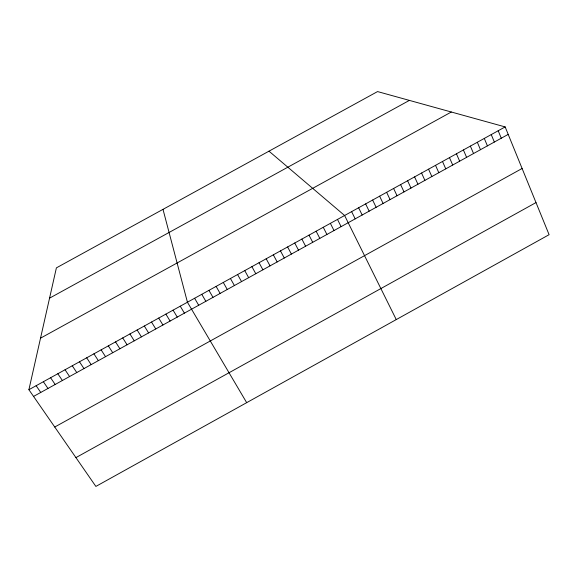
<?xml version="1.0" encoding="UTF-8"?>
<svg xmlns="http://www.w3.org/2000/svg" width="578" height="578" viewBox="0 0 578 578"><rect width="100%" height="100%" fill="white"/><g stroke="black" fill="none" stroke-linecap="round" stroke-linejoin="round"><path stroke-width="0.87" d="M28.9 389.702L56.391 267.867L377.557 91.577L505.15 126.914L549.1 234.69L95.876 486.423L28.9 389.702L505.15 126.914M75.928 457.61L536.001 202.575M33.553 396.421L508.199 134.392M54.744 427.026L522.1 168.487M40.525 338.173L451.317 112.009M49.556 298.161L409.39 100.391M268.987 151.169L344.611 215.5L396.262 319.583M36.132 385.714L40.763 392.44M43.372 381.718L47.967 388.459M50.597 377.73L55.177 384.486M57.829 373.742L62.381 380.505M65.054 369.761L69.577 376.531M72.272 365.773L76.773 372.557M79.489 361.792L83.969 368.591M86.707 357.811L91.158 364.617M93.918 353.83L98.347 360.65M101.128 349.849L105.536 356.684M108.339 345.875L112.717 352.717M115.542 341.894L119.899 348.751M122.746 337.92L127.073 344.791M129.942 333.954L134.248 340.832M137.138 329.98L141.422 336.873M144.334 326.014L148.589 332.914M151.523 322.04L155.757 328.954M158.712 318.073L162.924 325.002M165.893 314.114L170.084 321.05M173.075 310.148L177.244 317.098M180.257 306.188L184.396 313.146M246.683 402.664L187.431 302.229L162.996 209.352M194.605 298.27L198.695 305.256M201.78 294.31L205.847 301.311M208.947 290.358L212.986 297.367M216.114 286.406L220.131 293.422M223.274 282.454L227.27 289.484M230.434 278.502L234.401 285.539M237.594 274.55L241.539 281.602M244.747 270.605L248.663 277.671M251.9 266.66L255.794 273.734M259.045 262.715L262.918 269.803M266.191 258.771L270.042 265.873M273.336 254.826L277.158 261.942M280.474 250.888L284.275 258.012M287.613 246.951L291.391 254.082M294.744 243.013L298.501 250.158M301.882 239.075L305.61 246.235M309.006 235.145L312.712 242.312M316.137 231.214L319.815 238.389M323.261 227.284L326.917 234.473M330.378 223.354L334.012 230.557M337.494 219.423L341.107 226.641M351.619 211.627L355.181 218.867M358.627 207.762L362.168 215.009M365.636 203.897L369.147 211.158M372.637 200.039L376.126 207.307M379.63 196.173L383.098 203.456M386.631 192.315L390.071 199.605M393.618 188.457L397.043 195.761M400.612 184.599L404.008 191.91M407.598 180.741L410.972 188.067M414.585 176.89L417.937 184.223M421.572 173.032L424.895 180.379M428.551 169.181L431.853 176.543M435.523 165.337L438.81 172.706M442.502 161.486L445.761 168.863M449.474 157.635L452.704 165.026M456.439 153.791L459.655 161.197M463.404 149.948L466.598 157.361M470.369 146.104L473.541 153.531M477.334 142.267L480.477 149.702M484.292 138.424L487.413 145.873M491.249 134.587L494.342 142.043M498.2 130.751L501.278 138.221"/></g></svg>
